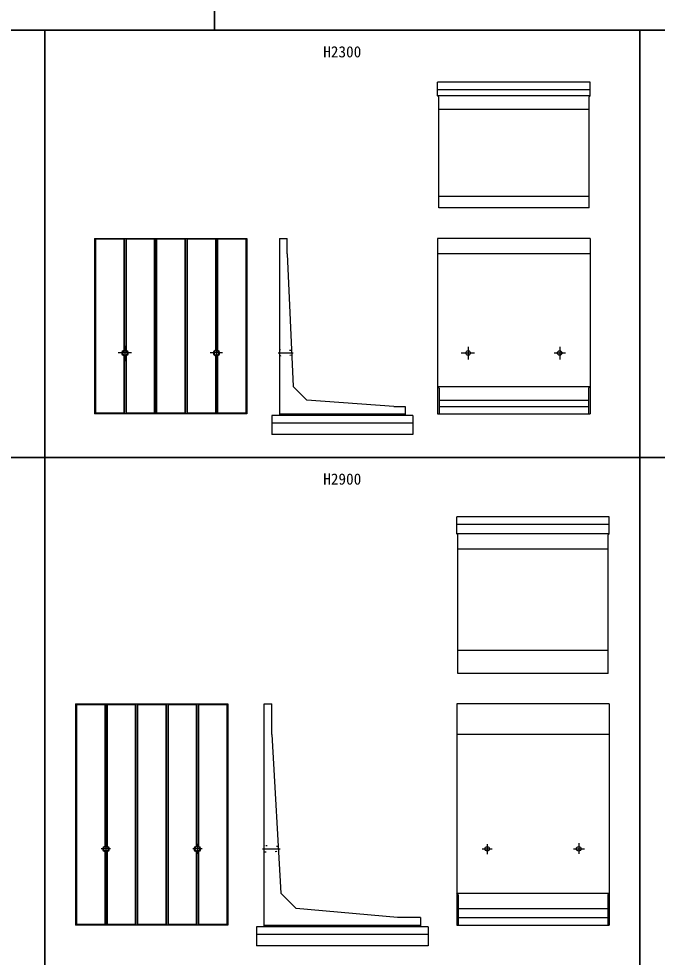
# Model space of a CAD drawing. Units: millimetres, scale not verified. Extents: x -67200 to 67200, y -23760 to 23760.
# Drawn here: x -18678 to -10306, y -1245 to 11055 of the extents above; entities that cross this region are included whole.
import ezdxf
from ezdxf.enums import TextEntityAlignment as Align

# ---------------------------------------------------------------- set-up
doc = ezdxf.new("R2010")
doc.units = ezdxf.units.MM
doc.header["$LTSCALE"] = 80
doc.linetypes.add('CHAIN1', pattern=[8, 5, -1, 1, -1])
doc.linetypes.add('DOTTED', pattern=[1.75, 0.25, -1.5])
for name, color, linetype, lineweight in [('0-0_CENTER', 7, 'CHAIN1', 25), ('0-4_HYO', 3, 'Continuous', 25), ('0-6_OUTLINE', 1, 'Continuous', 25), ('0-7_OUTLINE2', 4, 'DOTTED', 25), ('0-8_TXT', 7, 'Continuous', 25)]:
    doc.layers.add(name, color=color, linetype=linetype, lineweight=lineweight)
doc.styles.add('ＭＳ ゴシック', font='')
doc.styles.get('ＭＳ ゴシック').set_extended_font_data('MS Gothic')

msp = doc.modelspace()

# ---------------------------------------------------------------- linework, layer by layer
at = {"layer": '0-0_CENTER'}
for p, q in [((-17285.07, 6767.77), (-17285.07, 6569.63)), ((-17197.79, 6675.13), (-17372.38, 6675.13)), ((-16006.88, 6675.13), (-16169.7, 6675.13)), ((-16085.07, 6747.79), (-16085.07, 6593.64)), ((-15275.4, 6675.13), (-15079.75, 6675.13)), ((-12875.58, 6675.13), (-12703.58, 6675.13)), ((-12785.07, 6754.77), (-12785.07, 6590.79)), ((-11656.73, 6675.13), (-11507.3, 6675.13)), ((-11585.07, 6753.48), (-11585.07, 6590.85)), ((-11335.07, 248.02), (-11335.07, 110.97)), ((-17475.1, 175.13), (-17595.01, 175.13)), ((-17535.07, 228.69), (-17535.07, 123.8)), ((-16273.04, 175.13), (-16395.25, 175.13)), ((-16335.07, 239.5), (-16335.07, 110.3)), ((-15482.74, 175.13), (-15248.62, 175.13)), ((-12599.54, 175.13), (-12468.87, 175.13)), ((-12535.07, 238.7), (-12535.07, 104.43)), ((-11402.86, 175.13), (-11259.26, 175.13))]:
    msp.add_line(p, q, dxfattribs=at)
at = {"layer": '0-4_HYO'}
for points in [[(-22795.07, 10905.13), (-16110.07, 10905.13), (-16110.07, 15605.13), (-22795.07, 15605.13)], [(-16110.07, 10905.13), (-9425.07, 10905.13), (-9425.07, 15605.13), (-16110.07, 15605.13)], [(-26135.07, 5305.13), (-18335.07, 5305.13), (-18335.07, 10905.13), (-26135.07, 10905.13)], [(-18335.07, 5305.13), (-10535.07, 5305.13), (-10535.07, 10905.13), (-18335.07, 10905.13)], [(-10535.07, 5305.13), (-2735.07, 5305.13), (-2735.07, 10905.13), (-10535.07, 10905.13)], [(-26135.07, -1394.87), (-18335.07, -1394.87), (-18335.07, 5305.13), (-26135.07, 5305.13)], [(-18335.07, -1394.87), (-10535.07, -1394.87), (-10535.07, 5305.13), (-18335.07, 5305.13)], [(-10535.07, -1394.87), (-2735.07, -1394.87), (-2735.07, 5305.13), (-10535.07, 5305.13)]]:
    msp.add_lwpolyline(points, close=True, dxfattribs=at)
at = {"layer": '0-6_OUTLINE'}
for p, q in [((-11185.07, 10225.13), (-13185.07, 10225.13)), ((-11185.07, 10045.13), (-11185.07, 10225.13)), ((-11185.07, 10125.13), (-13185.07, 10125.13)), ((-11185.07, 10045.13), (-13185.07, 10045.13)), ((-11185.07, 10045.13), (-11200.07, 10030.13)), ((-11200.07, 8575.13), (-11200.07, 10030.13)), ((-11200.07, 9865.13), (-13170.07, 9865.13)), ((-11200.07, 8725.13), (-13170.07, 8725.13)), ((-11200.07, 8575.13), (-13170.07, 8575.13)), ((-17685.07, 8175.13), (-17685.07, 5875.13)), ((-17685.07, 8175.13), (-15685.07, 8175.13)), ((-17670.07, 8165.13), (-17670.07, 5885.13)), ((-17300.07, 8165.13), (-17295.07, 8175.13)), ((-17300.07, 8165.13), (-17300.07, 6712.21)), ((-17295.07, 8175.13), (-17295.07, 6713.86)), ((-17275.07, 8175.13), (-17275.07, 6713.86)), ((-17270.07, 8165.13), (-17275.07, 8175.13)), ((-16900.07, 8165.13), (-16895.07, 8175.13)), ((-16900.07, 8165.13), (-16900.07, 5885.13)), ((-16895.07, 8175.13), (-16895.07, 5875.13)), ((-16870.07, 8165.13), (-16870.07, 5885.13)), ((-16500.07, 8165.13), (-16495.07, 8175.13)), ((-16500.07, 8165.13), (-16500.07, 5885.13)), ((-16495.07, 8175.13), (-16495.07, 5875.13)), ((-16470.07, 8165.13), (-16470.07, 5885.13)), ((-16100.07, 8165.13), (-16095.07, 8175.13)), ((-16100.07, 8165.13), (-16100.07, 6712.21)), ((-16095.07, 8175.13), (-16095.07, 6713.86)), ((-16075.07, 8175.13), (-16075.07, 6713.86)), ((-16070.07, 8165.13), (-16075.07, 8175.13)), ((-15700.07, 8165.13), (-15695.07, 8175.13)), ((-15700.07, 8165.13), (-15700.07, 5885.13)), ((-15695.07, 8175.13), (-15695.07, 5875.13)), ((-15685.07, 8175.13), (-15685.07, 5875.13)), ((-15260.07, 8175.13), (-15160.07, 8175.13)), ((-15260.07, 8175.13), (-15260.07, 5855.13)), ((-15160.07, 7975.13), (-15160.07, 8175.13)), ((-13185.07, 8175.13), (-13185.07, 5875.13)), ((-11185.07, 8175.13), (-13185.07, 8175.13)), ((-11185.07, 8175.13), (-11185.07, 5875.13)), ((-15160.07, 7975.13), (-15080.07, 6235.13)), ((-11185.07, 7975.13), (-13185.07, 7975.13)), ((-17300.07, 6638.05), (-17300.07, 5885.13)), ((-17295.07, 6636.4), (-17295.07, 5875.13)), ((-17275.07, 6636.4), (-17275.07, 5875.13)), ((-17270.07, 6638.05), (-17270.07, 5885.13)), ((-16100.07, 6638.05), (-16100.07, 5885.13)), ((-16095.07, 6636.4), (-16095.07, 5875.13)), ((-16075.07, 6636.4), (-16075.07, 5875.13)), ((-16070.07, 6638.05), (-16070.07, 5885.13)), ((-13165.07, 6215.13), (-13185.07, 6235.13)), ((-13165.07, 6215.13), (-13165.07, 5875.13)), ((-11205.07, 6215.13), (-11205.07, 5875.13)), ((-13165.07, 6055.13), (-11205.07, 6055.13)), ((-13760.07, 5975.13), (-13610.07, 5975.13)), ((-13610.07, 5975.13), (-13610.07, 5855.13)), ((-13165.07, 5975.13), (-11205.07, 5975.13)), ((-15685.07, 5875.13), (-17685.07, 5875.13)), ((-17275.07, 5875.13), (-17270.07, 5885.13)), ((-16875.07, 5875.13), (-16870.07, 5885.13)), ((-16475.07, 5875.13), (-16470.07, 5885.13)), ((-15260.07, 5875.13), (-13610.07, 5875.13)), ((-13510.07, 5855.13), (-13510.07, 5605.13)), ((-13185.07, 5875.13), (-11185.07, 5875.13)), ((-13510.07, 5755.13), (-15360.07, 5755.13)), ((-13510.07, 5605.13), (-15360.07, 5605.13)), ((-10935.07, 4525.13), (-12935.07, 4525.13)), ((-10935.07, 4305.13), (-10935.07, 4525.13)), ((-10935.07, 4425.13), (-12935.07, 4425.13)), ((-10935.07, 4305.13), (-12935.07, 4305.13)), ((-10935.07, 4305.13), (-10950.07, 4290.13)), ((-10950.07, 2475.13), (-10950.07, 4290.13)), ((-10950.07, 4105.13), (-12920.07, 4105.13)), ((-10950.07, 2775.13), (-12920.07, 2775.13)), ((-10950.07, 2475.13), (-12920.07, 2475.13)), ((-17935.07, 2075.13), (-15935.07, 2075.13)), ((-17935.07, 2075.13), (-17935.07, -824.87)), ((-17925.07, 2075.13), (-17925.07, -824.87)), ((-17920.07, 2065.13), (-17925.07, 2075.13)), ((-17550.07, 2065.13), (-17545.07, 2075.13)), ((-17550.07, 2065.13), (-17550.07, 212.21)), ((-17545.07, 2075.13), (-17545.07, 213.86)), ((-17525.07, 2075.13), (-17525.07, 213.86)), ((-17520.07, 2065.13), (-17525.07, 2075.13)), ((-17150.07, 2065.13), (-17145.07, 2075.13)), ((-17150.07, 2065.13), (-17150.07, -814.87)), ((-17145.07, 2075.13), (-17145.07, -824.87)), ((-17125.07, 2075.13), (-17125.07, -824.87)), ((-17120.07, 2065.13), (-17125.07, 2075.13)), ((-16750.07, 2065.13), (-16745.07, 2075.13)), ((-16750.07, 2065.13), (-16750.07, -814.87)), ((-16745.07, 2075.13), (-16745.07, -824.87)), ((-16725.07, 2075.13), (-16725.07, -824.87)), ((-16720.07, 2065.13), (-16725.07, 2075.13)), ((-16350.07, 2065.13), (-16345.07, 2075.13)), ((-16350.07, 2065.13), (-16350.07, 212.21)), ((-16345.07, 2075.13), (-16345.07, 213.86)), ((-16325.07, 2075.13), (-16325.07, 213.86)), ((-16320.07, 2065.13), (-16325.07, 2075.13)), ((-15950.07, 2065.13), (-15945.07, 2075.13)), ((-15950.07, 2065.13), (-15950.07, -814.87)), ((-15945.07, 2075.13), (-15945.07, -824.87)), ((-15935.07, 2075.13), (-15935.07, -824.87)), ((-15460.07, 2075.13), (-15360.07, 2075.13)), ((-15460.07, -844.87), (-15460.07, 2075.13)), ((-15360.07, 1675.13), (-15360.07, 2075.13)), ((-10935.07, 2075.13), (-12935.07, 2075.13)), ((-10935.07, 2075.13), (-10935.07, -824.87)), ((-15360.07, 1675.13), (-15240.07, -404.87)), ((-10935.07, 1675.13), (-12935.07, 1675.13)), ((-17550.07, 138.05), (-17550.07, -814.87)), ((-17545.07, 136.4), (-17545.07, -824.87)), ((-17525.07, 136.4), (-17525.07, -824.87)), ((-17520.07, 138.05), (-17520.07, -814.87)), ((-16350.07, 138.05), (-16350.07, -814.87)), ((-16345.07, 136.4), (-16345.07, -824.87)), ((-16325.07, 136.4), (-16325.07, -824.87)), ((-16320.07, 138.05), (-16320.07, -814.87)), ((-12935.07, -404.87), (-10935.07, -404.87)), ((-12915.07, -424.87), (-12935.07, -404.87)), ((-12915.07, -424.87), (-12915.07, -824.87)), ((-10935.07, -404.87), (-10955.07, -424.87)), ((-10955.07, -424.87), (-10955.07, -824.87)), ((-12915.07, -604.87), (-10955.07, -604.87)), ((-13410.07, -724.87), (-13710.07, -724.87)), ((-13410.07, -724.87), (-13410.07, -844.87)), ((-12915.07, -724.87), (-10955.07, -724.87)), ((-15935.07, -824.87), (-17935.07, -824.87)), ((-17525.07, -824.87), (-17520.07, -814.87)), ((-17125.07, -824.87), (-17120.07, -814.87)), ((-16725.07, -824.87), (-16720.07, -814.87)), ((-16320.07, -814.87), (-16325.07, -824.87)), ((-15950.07, -814.87), (-16320.07, -814.87)), ((-15945.07, -824.87), (-15950.07, -814.87)), ((-15460.07, -824.87), (-13410.07, -824.87)), ((-13310.07, -844.87), (-13310.07, -1094.87)), ((-13310.07, -944.87), (-15560.07, -944.87)), ((-13310.07, -1094.87), (-15560.07, -1094.87))]:
    msp.add_line(p, q, dxfattribs=at)
for points in [[(-13170.07, 8575.13), (-13170.07, 10030.13), (-13185.07, 10045.13), (-13185.07, 10225.13)], [(-17300.07, 8165.13), (-17670.07, 8165.13), (-17675.07, 8175.13), (-17675.07, 5875.13)], [(-16900.07, 8165.13), (-17270.07, 8165.13), (-17270.07, 6712.21)], [(-16500.07, 8165.13), (-16870.07, 8165.13), (-16875.07, 8175.13), (-16875.07, 5875.13)], [(-16100.07, 8165.13), (-16470.07, 8165.13), (-16475.07, 8175.13), (-16475.07, 5875.13)], [(-15700.07, 8165.13), (-16070.07, 8165.13), (-16070.07, 6712.21)], [(-13760.07, 5975.13), (-14900.07, 6055.13), (-15080.07, 6235.13)], [(-13185.07, 6235.13), (-11185.07, 6235.13), (-11205.07, 6215.13)], [(-17295.07, 5875.13), (-17300.07, 5885.13), (-17670.07, 5885.13), (-17675.07, 5875.13)], [(-16895.07, 5875.13), (-16900.07, 5885.13), (-17270.07, 5885.13)], [(-16495.07, 5875.13), (-16500.07, 5885.13), (-16870.07, 5885.13)], [(-16095.07, 5875.13), (-16100.07, 5885.13), (-16470.07, 5885.13)], [(-15695.07, 5875.13), (-15700.07, 5885.13), (-16070.07, 5885.13), (-16075.07, 5875.13)], [(-13510.07, 5855.13), (-15360.07, 5855.13), (-15360.07, 5605.13)], [(-12920.07, 2475.13), (-12920.07, 4290.13), (-12935.07, 4305.13), (-12935.07, 4525.13)], [(-17550.07, 2065.13), (-17920.07, 2065.13), (-17920.07, -814.87)], [(-17150.07, 2065.13), (-17520.07, 2065.13), (-17520.07, 212.21)], [(-16750.07, 2065.13), (-17120.07, 2065.13), (-17120.07, -814.87)], [(-16350.07, 2065.13), (-16720.07, 2065.13), (-16720.07, -814.87)], [(-15950.07, 2065.13), (-16320.07, 2065.13), (-16320.07, 212.21)], [(-12935.07, 2075.13), (-12935.07, -824.87), (-10935.07, -824.87)], [(-13710.07, -724.87), (-15040.07, -604.87), (-15240.07, -404.87)], [(-17545.07, -824.87), (-17550.07, -814.87), (-17920.07, -814.87), (-17925.07, -824.87)], [(-17145.07, -824.87), (-17150.07, -814.87), (-17520.07, -814.87)], [(-16745.07, -824.87), (-16750.07, -814.87), (-17120.07, -814.87)], [(-16345.07, -824.87), (-16350.07, -814.87), (-16720.07, -814.87)], [(-13310.07, -844.87), (-15560.07, -844.87), (-15560.07, -1094.87)]]:
    msp.add_lwpolyline(points, dxfattribs=at)
for centre, radius in [((-17285.07, 6675.13), 40), ((-17285.07, 6675.13), 30), ((-16085.07, 6675.13), 40), ((-16085.07, 6675.13), 30), ((-12785.07, 6675.13), 30), ((-11585.07, 6675.13), 30), ((-17535.07, 175.13), 40), ((-17535.07, 175.13), 30), ((-16335.07, 175.13), 40), ((-16335.07, 175.13), 30), ((-12535.07, 175.13), 30), ((-11335.07, 175.13), 30)]:
    msp.add_circle(centre, radius, dxfattribs=at)
at = {"layer": '0-7_OUTLINE2'}
for p, q in [((-15255.57, 6715.13), (-15260.07, 6719.63)), ((-15260.07, 6630.63), (-15255.57, 6635.13)), ((-15455.57, 215.13), (-15460.07, 219.63)), ((-15460.07, 130.63), (-15455.57, 135.13)), ((-15279.77, 205.13), (-15455.57, 215.13)), ((-15455.57, 135.13), (-15276.31, 145.13)), ((-15275.52, 209.63), (-15279.77, 205.13)), ((-15271.54, 140.63), (-15276.31, 145.13))]:
    msp.add_line(p, q, dxfattribs=at)
for points in [[(-15101.89, 6709.63), (-15106.19, 6705.13), (-15255.57, 6715.13)], [(-15098.72, 6640.63), (-15103.43, 6645.13), (-15255.57, 6635.13)]]:
    msp.add_lwpolyline(points, dxfattribs=at)

# ---------------------------------------------------------------- texts
at = {"layer": '0-8_TXT', "style": 'ＭＳ ゴシック'}
for s, p in [('H2300', (-14685.07, 10505.13)), ('H2900', (-14685.07, 4905.13))]:
    msp.add_text(s, height=146.6, dxfattribs=at).set_placement(p, align=Align.BOTTOM_LEFT)

doc.saveas('drawing.dxf')
